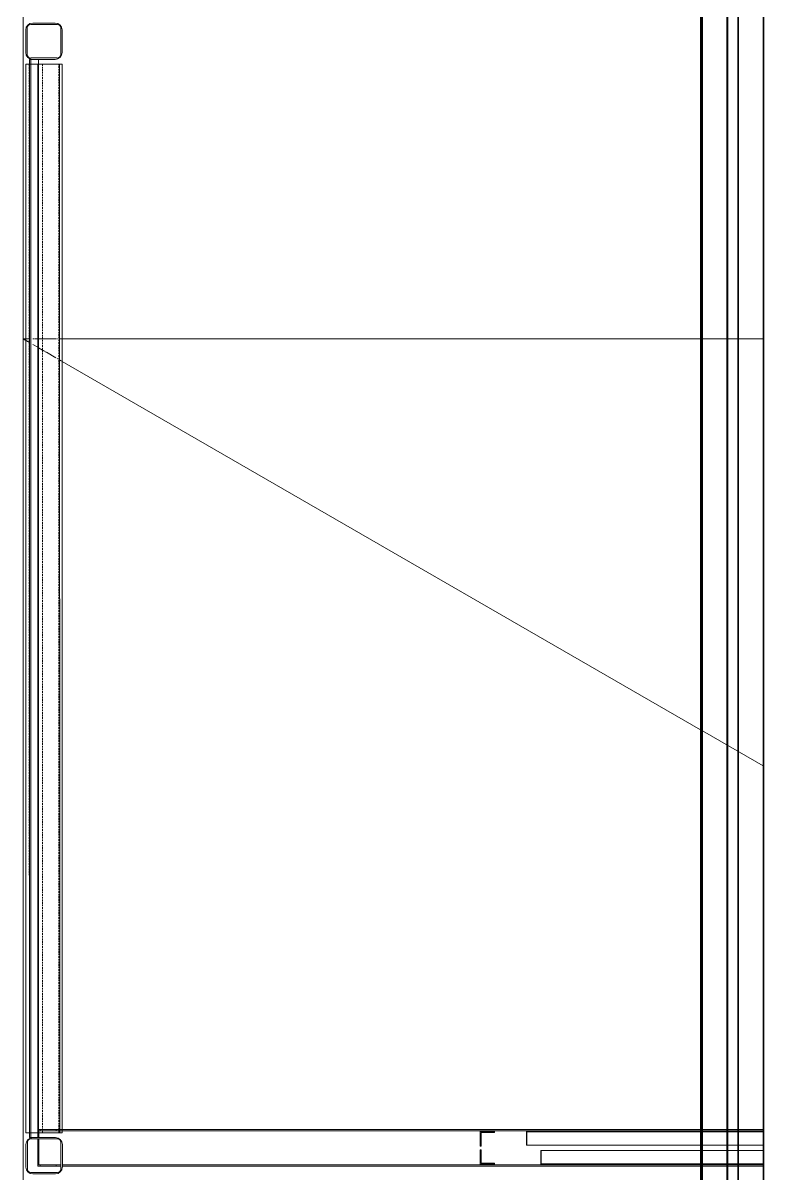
# Model space of a CAD drawing. Header units: centimetres. Extents: x -13617 to -9515, y -261 to 6553.
# Drawn here: x -13122.8 to -12919.4, y 2542.3 to 2858.3 of the extents above; entities that cross this region are included whole.
import ezdxf

# ---------------------------------------------------------------- set-up
doc = ezdxf.new("R2010")
doc.units = ezdxf.units.CM
for name, pattern in [('_Overhead', [0.47625, 0.3175, -0.15875]), ('_Overhead_2_', [0.47625, 0.3175, -0.15875]), ('Hidden', [0.714375, 0.47625, -0.238125])]:
    doc.linetypes.add(name, pattern=pattern)
for name, color, linetype, lineweight in [('A-FLOR', 7, 'Continuous', 9), ('S-BEAM', 7, 'Continuous', 9), ('S-COLS', 7, 'Continuous', 9)]:
    doc.layers.add(name, color=color, linetype=linetype, lineweight=lineweight)

# ---------------------------------------------------------------- blocks, each defined once
blk = doc.blocks.new('HSS Rectangular-Column - 100 x 100 mm-V1-Planta patio maniobras')
at = {"layer": 'S-COLS', "color": 253, "true_color": 0xaaaaaa}
for p, q in [((-4.6, 3.65), (-4.6, -3.65)), ((3.65, 4.6), (-3.65, 4.6)), ((-3.1, 5), (3.09, 5)), ((-3.06, 5), (-1.77, 5)), ((-1.43, 5), (3.09, 5)), ((4.6, -3.65), (4.6, 3.65)), ((-5, -3.1), (-5, 3.09)), ((5, 3.09), (5, -3.1)), ((-3.65, -4.6), (3.65, -4.6)), ((3.09, -5), (-3.1, -5))]:
    blk.add_line(p, q, dxfattribs=at)
for centre, radius, start, end in [((-3.1, 3.09), 1.9, 90, 180), ((-3.65, 3.65), 0.952, 90, 180), ((3.09, 3.09), 1.91, 360, 90), ((3.65, 3.65), 0.953, 360, 90), ((-3.1, -3.1), 1.91, 180, 270), ((3.09, -3.1), 1.9, 270, 360), ((-3.65, -3.65), 0.953, 180, 270), ((3.65, -3.65), 0.952, 270, 0)]:
    blk.add_arc(centre, radius, start, end, dxfattribs=at)
blk = doc.blocks.new('HSS Rectangular-Column - 100 x 100 mm-V2-Planta patio maniobras')
at = {"layer": 'S-COLS', "color": 253, "true_color": 0xaaaaaa}
for p, q in [((-4.6, 3.65), (-4.6, -3.65)), ((3.65, 4.6), (-3.65, 4.6)), ((-3.1, 5), (3.09, 5)), ((-3.02, 5), (-1.63, 5)), ((-1.5, 5), (3.09, 5)), ((4.6, -3.65), (4.6, 3.65)), ((-5, -3.1), (-5, 3.09)), ((5, 3.09), (5, -3.1)), ((-3.65, -4.6), (3.65, -4.6)), ((3.09, -5), (-3.1, -5)), ((-1.63, -5), (-3.02, -5)), ((3.09, -5), (-1.5, -5))]:
    blk.add_line(p, q, dxfattribs=at)
for centre, radius, start, end in [((-3.1, 3.09), 1.9, 90, 180), ((-3.65, 3.65), 0.952, 90, 180), ((3.09, 3.09), 1.91, 360, 90), ((3.65, 3.65), 0.953, 360, 90), ((-3.1, -3.1), 1.91, 180, 270), ((3.09, -3.1), 1.9, 270, 360), ((-3.65, -3.65), 0.953, 180, 270), ((3.65, -3.65), 0.952, 270, 0)]:
    blk.add_arc(centre, radius, start, end, dxfattribs=at)
blk = doc.blocks.new('HSS Square - HSS 100mm-1469844-Planta patio maniobras')
at = {"layer": 'S-BEAM', "color": 254, "true_color": 0xcccccc}
for p, q in [((145.82, 5), (-146.72, 5)), ((-146.72, 5), (-146.72, 4.3)), ((-146.72, 5), (-146.72, 4.3)), ((-146.72, 3.92), (-146.72, 4.05)), ((-146.72, 3.92), (-146.72, 4.05)), ((-146.72, 4.03), (-146.72, 3.09)), ((-146.72, 3.9), (-146.72, 3.77)), ((-146.72, 3.77), (-146.72, 3.9)), ((-146.72, 3.77), (-146.72, 3.9)), ((-146.72, 3.76), (-146.72, 3.59)), ((-146.72, 3.59), (-146.72, 3.76)), ((-146.72, 3.59), (-146.72, 3.76)), ((-146.72, 3.57), (-146.72, 3.09)), ((-146.72, 3.09), (-146.72, 3.57)), ((-146.72, 3.09), (-146.72, 3.57)), ((146.12, 5), (145.82, 5)), ((146.35, 5), (146.13, 5)), ((146.72, 5), (146.41, 5)), ((146.72, 4.3), (146.72, 5)), ((146.72, 4.3), (146.72, 5)), ((146.72, 4.05), (146.72, 4.02)), ((146.72, 4.05), (146.72, 4.02)), ((146.72, 3.59), (146.72, 4.03)), ((146.72, 4.02), (146.72, 3.92)), ((146.72, 4.02), (146.72, 3.92)), ((146.72, 3.77), (146.72, 3.9)), ((146.72, 3.9), (146.72, 3.77)), ((146.72, 3.9), (146.72, 3.77)), ((146.72, 3.59), (146.72, 3.76)), ((146.72, 3.76), (146.72, 3.59)), ((146.72, 3.76), (146.72, 3.59)), ((146.72, 3.09), (146.72, 3.59)), ((146.72, 3.09), (146.72, 3.57)), ((146.72, 3.57), (146.72, 3.34)), ((146.72, 3.57), (146.72, 3.09)), ((146.72, 3.34), (146.72, 3.09)), ((-146.72, 3.09), (-146.72, -0.28)), ((-146.72, -0.28), (-146.72, 3.09)), ((-146.72, -0.28), (-146.72, 3.09)), ((-146.72, 3.09), (-146.72, -0.28)), ((146.72, 3.09), (146.72, 0.65)), ((146.72, 0.65), (146.72, 3.09)), ((146.72, 0.65), (146.72, 3.09)), ((146.72, 3.09), (146.72, 0.65)), ((146.72, 0.65), (146.72, -0.28)), ((146.72, -0.28), (146.72, 0.65)), ((146.72, -0.28), (146.72, 0.65)), ((146.72, 0.65), (146.72, -0.28)), ((-146.72, -0.42), (-146.72, -1.71)), ((-146.72, -1.71), (-146.72, -0.42)), ((-146.72, -1.71), (-146.72, -0.42)), ((-146.72, -0.42), (-146.72, -1.71)), ((-146.72, -1.71), (-146.72, -3.1)), ((-146.72, -3.1), (-146.72, -1.71)), ((-146.72, -3.1), (-146.72, -1.71)), ((-146.72, -1.71), (-146.72, -3.1)), ((-146.72, -3.1), (-146.72, -3.57)), ((-146.72, -3.1), (-146.72, -5)), ((-146.72, -3.57), (-146.72, -3.1)), ((-146.72, -3.57), (-146.72, -3.1)), ((146.72, -0.42), (146.72, -1.45)), ((146.72, -1.45), (146.72, -0.42)), ((146.72, -1.45), (146.72, -0.42)), ((146.72, -0.42), (146.72, -1.45)), ((146.72, -1.45), (146.72, -1.71)), ((146.72, -1.71), (146.72, -1.45)), ((146.72, -1.71), (146.72, -1.45)), ((146.72, -1.45), (146.72, -1.71)), ((146.72, -1.77), (146.72, -3.1)), ((146.72, -3.1), (146.72, -1.77)), ((146.72, -3.1), (146.72, -1.77)), ((146.72, -1.77), (146.72, -3.1)), ((146.72, -5), (146.72, -3.1)), ((146.72, -3.57), (146.72, -3.1)), ((146.72, -3.1), (146.72, -3.57)), ((146.72, -3.1), (146.72, -3.57)), ((-146.72, -3.59), (-146.72, -3.93)), ((-146.72, -4.05), (-146.72, -3.59)), ((-146.72, -4.05), (-146.72, -3.59)), ((-146.72, -4.05), (-146.72, -5)), ((-146.72, -5), (146.72, -5)), ((146.72, -3.93), (146.72, -3.59)), ((146.72, -3.59), (146.72, -4.05)), ((146.72, -3.59), (146.72, -4.05)), ((146.72, -5), (146.72, -4.05))]:
    blk.add_line(p, q, dxfattribs=at)
at = {"layer": 'S-BEAM', "color": 254, "linetype": 'Hidden', "true_color": 0xcccccc}
for p, q in [((145.82, 4.05), (-146.72, 4.05)), ((146.12, 4.05), (145.82, 4.05)), ((146.32, 4.05), (146.13, 4.05)), ((146.72, 4.05), (146.37, 4.05)), ((146.72, -4.05), (-146.72, -4.05))]:
    blk.add_line(p, q, dxfattribs=at)
blk = doc.blocks.new('M_L Equal Angles - 25 x 25 mm-1471865-Planta patio maniobras')
at = {"layer": 'S-BEAM', "color": 254, "true_color": 0xcccccc}
for p, q in [((-147.99, 1.36), (-147.99, 1.2)), ((-147.99, 1.2), (-147.99, 1.36)), ((-147.99, 1.36), (-146.72, 1.36)), ((-147.99, 1.36), (-146.72, 1.36)), ((-147.99, 1.2), (-147.99, 1.09)), ((-147.99, 1.09), (-147.99, 1.05)), ((-147.99, 1.05), (-147.99, 1.04)), ((-147.99, 1.04), (-146.72, 1.04)), ((-147.99, 0.86), (-147.99, 1.04)), ((-147.99, 0.86), (-147.99, 0.44)), ((-147.99, 0.44), (-147.99, 0.86)), ((-147.99, 0.41), (-147.99, -0.88)), ((-147.99, -0.88), (-147.99, 0.41)), ((-146.72, 1.36), (146.72, 1.36)), ((-146.72, 1.36), (146.72, 1.36)), ((-146.72, 1.04), (146.72, 1.04)), ((146.72, 1.36), (147.98, 1.36)), ((146.72, 1.36), (147.98, 1.36)), ((146.72, 1.04), (147.98, 1.04)), ((147.98, 1.36), (147.98, 1.2)), ((147.98, 1.2), (147.98, 1.36)), ((147.98, 1.16), (147.98, 1.2)), ((147.98, 1.04), (147.98, 1.16)), ((147.98, 1.04), (147.98, 1.02)), ((147.98, 1.02), (147.98, 0.96)), ((147.98, 0.96), (147.98, 0.72)), ((147.98, 0.57), (147.98, 0.86)), ((147.98, 0.72), (147.98, 0.57)), ((147.98, 0.41), (147.98, -0.98)), ((147.98, -0.98), (147.98, 0.41)), ((-147.99, -0.98), (-147.99, -1.02)), ((-147.99, -1.02), (-147.99, -1.14)), ((-147.99, -1.14), (-146.72, -1.14)), ((-146.72, -1.14), (-147.99, -1.14)), ((-146.72, -1.14), (-146.13, -1.14)), ((-146.13, -1.14), (-146.72, -1.14)), ((-146.04, -1.14), (-145.82, -1.14)), ((-145.82, -1.14), (-146.04, -1.14)), ((-145.82, -1.14), (146.72, -1.14)), ((146.72, -1.14), (-145.82, -1.14)), ((146.72, -1.14), (147.98, -1.14)), ((147.98, -1.14), (146.72, -1.14)), ((147.98, -1.06), (147.98, -0.98)), ((147.98, -1.12), (147.98, -1.06)), ((147.98, -1.14), (147.98, -1.12))]:
    blk.add_line(p, q, dxfattribs=at)
at = {"layer": 'S-BEAM', "color": 254, "linetype": 'Hidden', "true_color": 0xcccccc}
for p, q in [((-147.99, 1.04), (-146.72, 1.04)), ((-146.72, 1.04), (146.72, 1.04)), ((146.72, 1.04), (147.98, 1.04))]:
    blk.add_line(p, q, dxfattribs=at)
blk = doc.blocks.new('M_L Equal Angles - 25 x 25 mm-V7-Planta patio maniobras')
at = {"layer": 'S-BEAM', "color": 254, "true_color": 0xcccccc}
for p, q in [((-147.99, 1.36), (-147.99, 1.2)), ((-147.99, 1.2), (-147.99, 1.36)), ((-147.99, 1.36), (-146.72, 1.36)), ((-147.99, 1.36), (-146.72, 1.36)), ((-147.99, 1.2), (-147.99, 1.04)), ((-147.99, 1.04), (-146.72, 1.04)), ((-147.99, 0.44), (-147.99, 1.04)), ((-147.99, 0.86), (-147.99, 0.44)), ((-147.99, 0.41), (-147.99, -0.88)), ((-146.72, 1.36), (146.72, 1.36)), ((-146.72, 1.36), (146.72, 1.36)), ((-146.72, 1.04), (146.72, 1.04)), ((146.72, 1.36), (147.98, 1.36)), ((146.72, 1.36), (147.98, 1.36)), ((146.72, 1.04), (147.98, 1.04)), ((147.98, 1.36), (147.98, 1.2)), ((147.98, 1.2), (147.98, 1.36)), ((147.98, 1.04), (147.98, 1.2)), ((147.98, 1.04), (147.98, 0.57)), ((147.98, 0.57), (147.98, 0.86)), ((147.98, -0.98), (147.98, 0.41)), ((-147.99, -0.98), (-147.99, -1.14)), ((-147.99, -1.14), (-146.72, -1.14)), ((-146.72, -1.14), (-147.99, -1.14)), ((-146.72, -1.14), (-146.13, -1.14)), ((-146.13, -1.14), (-146.72, -1.14)), ((-146.04, -1.14), (-145.82, -1.14)), ((-145.82, -1.14), (-146.04, -1.14)), ((-145.82, -1.14), (146.72, -1.14)), ((146.72, -1.14), (-145.82, -1.14)), ((146.72, -1.14), (147.98, -1.14)), ((147.98, -1.14), (146.72, -1.14)), ((147.98, -0.32), (147.98, -0.98)), ((147.98, -1.14), (147.98, -0.98))]:
    blk.add_line(p, q, dxfattribs=at)
at = {"layer": 'S-BEAM', "color": 254, "linetype": 'Hidden', "true_color": 0xcccccc}
for p, q in [((-147.99, 1.04), (-146.72, 1.04)), ((-146.72, 1.04), (146.72, 1.04)), ((146.72, 1.04), (147.98, 1.04))]:
    blk.add_line(p, q, dxfattribs=at)
blk = doc.blocks.new('C Shapes - C8x16-1473019-Planta patio maniobras')
at = {"layer": 'S-BEAM', "color": 254, "true_color": 0xcccccc}
for p, q in [((-146.72, 1.71), (-146.72, -4.29)), ((-146.72, 0.42), (-146.72, 1.71)), ((-146.72, 1.71), (146.72, 1.71)), ((146.72, 1.71), (-146.72, 1.71)), ((-146.72, -0.65), (-146.72, 0.42)), ((-146.72, -0.65), (-146.72, 0.42)), ((-146.72, -4.03), (-146.72, 0.28)), ((146.72, 1.71), (146.72, 0.42)), ((146.72, -4.29), (146.72, 1.71)), ((146.72, 0.42), (146.72, -0.65)), ((146.72, 0.42), (146.72, -0.65)), ((146.72, 0.28), (146.72, -4.03)), ((-146.72, -3.76), (-146.72, -0.65)), ((-146.72, -0.65), (-146.72, -3.76)), ((146.72, -3.76), (146.72, -0.65)), ((146.72, -0.65), (146.72, -3.76)), ((-146.72, -3.76), (-146.72, -4.29)), ((-146.72, -3.76), (-146.72, -4.29)), ((146.72, -4.29), (-146.72, -4.29)), ((146.72, -4.29), (-146.72, -4.29)), ((146.72, -4.29), (-146.72, -4.29)), ((146.72, -4.29), (146.72, -3.76)), ((146.72, -4.22), (146.72, -3.76)), ((146.72, -4.29), (146.72, -4.22))]:
    blk.add_line(p, q, dxfattribs=at)
at = {"layer": 'S-BEAM', "color": 254, "linetype": 'Hidden', "true_color": 0xcccccc}
blk.add_line((-146.72, 0.42), (146.72, 0.42), dxfattribs=at)
blk = doc.blocks.new('RVR_CERCHA_C01 - RVR_CERCHA_C01-V23-Planta patio maniobras')
at = {"layer": 'S-BEAM', "color": 254, "true_color": 0xcccccc}
for p, q in [((402.12, 5), (402.35, 5)), ((402.12, 5), (402.35, 5)), ((402.12, 5), (402.35, 5)), ((402.35, 5), (402.12, 5)), ((402.12, 4.7), (402.35, 4.7)), ((402.35, 4.7), (402.12, 4.7)), ((402.12, 4.7), (402.35, 4.7)), ((402.12, 4.7), (402.35, 4.7)), ((402.35, 4.7), (402.12, 4.7)), ((402.35, 4.7), (402.12, 4.7)), ((402.35, 4.4), (402.12, 4.4)), ((402.35, 4.4), (402.12, 4.4)), ((402.35, 5), (419.02, 5)), ((402.35, 5), (419.02, 5)), ((402.35, 5), (419.02, 5)), ((419.02, 5), (402.35, 5)), ((402.35, 4.7), (419.02, 4.7)), ((419.02, 4.7), (402.35, 4.7)), ((402.35, 4.7), (419.02, 4.7)), ((402.35, 4.7), (419.02, 4.7)), ((419.02, 4.7), (402.35, 4.7)), ((419.02, 4.7), (402.35, 4.7)), ((419.02, 4.4), (402.35, 4.4)), ((419.02, 4.4), (402.35, 4.4)), ((419.02, 5), (419.25, 5)), ((419.02, 5), (419.25, 5)), ((419.02, 5), (419.25, 5)), ((419.25, 5), (419.02, 5)), ((419.02, 4.7), (419.25, 4.7)), ((419.25, 4.7), (419.02, 4.7)), ((419.02, 4.7), (419.25, 4.7)), ((419.02, 4.7), (419.25, 4.7)), ((419.25, 4.7), (419.02, 4.7)), ((419.25, 4.7), (419.02, 4.7)), ((419.25, 4.4), (419.02, 4.4)), ((419.25, 4.4), (419.02, 4.4)), ((419.25, 5), (419.59, 5)), ((419.25, 5), (419.59, 5)), ((419.25, 5), (419.59, 5)), ((419.59, 5), (419.25, 5)), ((419.25, 4.7), (419.59, 4.7)), ((419.59, 4.7), (419.25, 4.7)), ((419.25, 4.7), (419.59, 4.7)), ((419.25, 4.7), (419.59, 4.7)), ((419.59, 4.7), (419.25, 4.7)), ((419.59, 4.7), (419.25, 4.7)), ((419.59, 4.4), (419.25, 4.4)), ((419.59, 4.4), (419.25, 4.4)), ((419.59, 5), (594.76, 5)), ((419.59, 5), (594.76, 5)), ((419.59, 5), (594.76, 5)), ((594.76, 5), (419.59, 5)), ((419.59, 4.7), (463.42, 4.7)), ((462.11, 4.7), (419.59, 4.7)), ((419.59, 4.7), (594.74, 4.7)), ((419.59, 4.7), (453.95, 4.7)), ((463.42, 4.7), (419.59, 4.7)), ((463.42, 4.7), (419.59, 4.7)), ((463.32, 4.4), (419.59, 4.4)), ((462.11, 4.4), (419.59, 4.4)), ((453.95, 4.7), (463.42, 4.7)), ((463.42, 4.7), (462.11, 4.7)), ((462.11, 4.7), (462.11, 4.4)), ((462.11, 4.4), (463.32, 4.4)), ((463.32, 4.4), (463.32, 0.7)), ((463.42, 0.7), (463.42, 4.7)), ((463.42, 4.7), (594.74, 4.7)), ((594.74, 4.7), (463.42, 4.7)), ((594.74, 4.7), (463.42, 4.7)), ((476.06, 4.5), (478.06, 4.5)), ((476.06, 4.2), (476.06, 4.5)), ((476.06, 4.5), (476.06, 4.2)), ((478.06, 4.5), (476.06, 4.5)), ((478.06, 4.2), (476.06, 4.2)), ((476.06, 4.2), (478.06, 4.2)), ((478.06, 4.5), (478.06, 4.2)), ((480.06, 4.5), (478.06, 4.5)), ((478.06, 4.5), (480.06, 4.5)), ((478.06, 4.2), (479.76, 4.2)), ((479.76, 4.2), (478.06, 4.2)), ((479.76, 4.2), (479.76, 0.5)), ((479.76, 0.5), (479.76, 4.2)), ((480.06, 0.5), (480.06, 4.5)), ((480.06, 4.5), (480.06, 0.5)), ((595.14, 5), (596.47, 5)), ((595.14, 5), (601.51, 5)), ((595.14, 5), (596.47, 5)), ((596.47, 5), (595.14, 5)), ((595.14, 4.7), (601.47, 4.7)), ((595.14, 4.7), (596.47, 4.7)), ((596.47, 4.7), (595.14, 4.7)), ((596.47, 4.7), (595.14, 4.7)), ((596.47, 5), (600.8, 5)), ((596.47, 5), (601.47, 5)), ((601.47, 5), (596.47, 5)), ((596.47, 4.7), (596.47, 5)), ((596.47, 5), (601.47, 5)), ((601.47, 5), (596.47, 5)), ((596.47, 5), (596.47, 4.7)), ((596.47, 4.7), (600.8, 4.7)), ((601.46, 4.7), (596.47, 4.7)), ((601.46, 4.7), (596.47, 4.7)), ((601.17, 4.7), (596.47, 4.7)), ((596.47, 4.7), (601.17, 4.7)), ((600.8, 4.72), (600.8, 5)), ((600.8, 5), (601.47, 5)), ((601.46, 4.7), (600.8, 4.7)), ((601.17, 4.7), (601.17, -2.43)), ((601.17, -2.43), (601.17, 4.69)), ((601.47, 5), (601.47, -2.43)), ((601.47, 5), (601.47, 4.7)), ((601.47, 5), (601.47, -2.43)), ((601.47, -2.43), (601.47, 5)), ((601.47, -2.43), (601.47, 4.7)), ((601.47, 4.7), (601.47, -2.43)), ((601.51, 5), (601.51, -2.43)), ((402.35, 0.7), (402.12, 0.7)), ((402.35, 0.7), (402.12, 0.7)), ((419.02, 0.7), (402.35, 0.7)), ((419.02, 0.7), (402.35, 0.7)), ((419.25, 0.7), (419.02, 0.7)), ((419.25, 0.7), (419.02, 0.7)), ((419.59, 0.7), (419.25, 0.7)), ((419.59, 0.7), (419.25, 0.7)), ((463.32, 0.7), (419.59, 0.7)), ((463.32, 0.7), (419.59, 0.7)), ((463.32, 0.7), (463.42, 0.7)), ((479.76, 0.5), (480.06, 0.5)), ((480.06, 0.5), (479.76, 0.5)), ((402.35, -0.7), (402.12, -0.7)), ((402.35, -0.7), (402.12, -0.7)), ((419.02, -0.7), (402.35, -0.7)), ((419.02, -0.7), (402.35, -0.7)), ((419.25, -0.7), (419.02, -0.7)), ((419.25, -0.7), (419.02, -0.7)), ((419.59, -0.7), (419.25, -0.7)), ((419.59, -0.7), (419.25, -0.7)), ((467.36, -0.7), (419.59, -0.7)), ((467.24, -0.7), (419.59, -0.7)), ((467.24, -4.4), (467.24, -0.7)), ((467.24, -0.7), (467.36, -0.7)), ((467.36, -0.7), (467.36, -4.7)), ((480.06, -0.5), (479.76, -0.5)), ((479.76, -0.5), (479.76, -4.2)), ((479.76, -0.5), (480.06, -0.5)), ((479.76, -4.2), (479.76, -0.5)), ((480.06, -4.5), (480.06, -0.5)), ((480.06, -0.5), (480.06, -4.5)), ((601.17, -4.1), (601.17, -2.83)), ((601.17, -2.83), (601.17, -4.1)), ((601.47, -4.7), (601.47, -2.83)), ((601.47, -2.83), (601.47, -5)), ((601.47, -2.83), (601.47, -4.7)), ((601.47, -2.83), (601.47, -5)), ((601.47, -5), (601.47, -2.83)), ((601.51, -2.83), (601.51, -5)), ((402.35, -4.4), (402.12, -4.4)), ((402.35, -4.4), (402.12, -4.4)), ((402.12, -4.7), (402.35, -4.7)), ((402.35, -4.7), (402.12, -4.7)), ((402.12, -4.7), (402.35, -4.7)), ((402.12, -4.7), (402.35, -4.7)), ((402.35, -4.7), (402.12, -4.7)), ((402.35, -4.7), (402.12, -4.7)), ((402.35, -5), (402.12, -5)), ((402.12, -5), (402.35, -5)), ((402.35, -5), (402.12, -5)), ((402.35, -5), (402.12, -5)), ((419.02, -4.4), (402.35, -4.4)), ((419.02, -4.4), (402.35, -4.4)), ((402.35, -4.7), (419.02, -4.7)), ((419.02, -4.7), (402.35, -4.7)), ((402.35, -4.7), (419.02, -4.7)), ((402.35, -4.7), (419.02, -4.7)), ((419.02, -4.7), (402.35, -4.7)), ((419.02, -4.7), (402.35, -4.7)), ((419.02, -5), (402.35, -5)), ((402.35, -5), (419.02, -5)), ((419.02, -5), (402.35, -5)), ((419.02, -5), (402.35, -5)), ((419.25, -4.4), (419.02, -4.4)), ((419.25, -4.4), (419.02, -4.4)), ((419.02, -4.7), (419.25, -4.7)), ((419.25, -4.7), (419.02, -4.7)), ((419.02, -4.7), (419.25, -4.7)), ((419.02, -4.7), (419.25, -4.7)), ((419.25, -4.7), (419.02, -4.7)), ((419.25, -4.7), (419.02, -4.7)), ((419.25, -5), (419.02, -5)), ((419.02, -5), (419.25, -5)), ((419.25, -5), (419.02, -5)), ((419.25, -5), (419.02, -5)), ((419.59, -4.4), (419.25, -4.4)), ((419.59, -4.4), (419.25, -4.4)), ((419.25, -4.7), (419.59, -4.7)), ((419.59, -4.7), (419.25, -4.7)), ((419.25, -4.7), (419.59, -4.7)), ((419.25, -4.7), (419.59, -4.7)), ((419.59, -4.7), (419.25, -4.7)), ((419.59, -4.7), (419.25, -4.7)), ((419.59, -5), (419.25, -5)), ((419.25, -5), (419.59, -5)), ((419.59, -5), (419.25, -5)), ((419.59, -5), (419.25, -5)), ((467.24, -4.4), (419.59, -4.4)), ((465.71, -4.4), (419.59, -4.4)), ((419.59, -4.7), (467.36, -4.7)), ((458.52, -4.7), (419.59, -4.7)), ((419.59, -4.7), (595.45, -4.7)), ((419.59, -4.7), (595.45, -4.7)), ((467.36, -4.7), (419.59, -4.7)), ((467.36, -4.7), (419.59, -4.7)), ((595.45, -5), (419.59, -5)), ((419.59, -5), (595.45, -5)), ((595.45, -5), (419.59, -5)), ((595.45, -5), (419.59, -5)), ((465.71, -4.7), (458.52, -4.7)), ((465.71, -4.7), (465.71, -4.4)), ((465.71, -4.4), (467.24, -4.4)), ((467.19, -4.7), (465.71, -4.7)), ((467.36, -4.7), (467.19, -4.7)), ((595.45, -4.7), (467.36, -4.7)), ((595.45, -4.7), (467.36, -4.7)), ((476.06, -4.5), (476.06, -4.2)), ((476.06, -4.2), (478.06, -4.2)), ((476.06, -4.2), (476.06, -4.5)), ((478.06, -4.2), (476.06, -4.2)), ((478.06, -4.5), (476.06, -4.5)), ((476.06, -4.5), (478.06, -4.5)), ((478.06, -4.2), (478.06, -4.5)), ((479.76, -4.2), (478.06, -4.2)), ((478.06, -4.2), (479.76, -4.2)), ((478.06, -4.5), (480.06, -4.5)), ((480.06, -4.5), (478.06, -4.5)), ((595.71, -4.7), (595.84, -4.7)), ((595.71, -4.7), (595.84, -4.7)), ((595.84, -4.7), (595.71, -4.7)), ((595.84, -4.7), (595.71, -4.7)), ((595.84, -5), (595.71, -5)), ((595.71, -5), (595.84, -5)), ((595.84, -5), (595.71, -5)), ((595.84, -5), (595.71, -5)), ((595.84, -4.7), (595.98, -4.7)), ((595.84, -4.7), (595.98, -4.7)), ((595.98, -4.7), (595.84, -4.7)), ((595.98, -4.7), (595.84, -4.7)), ((595.98, -5), (595.84, -5)), ((595.84, -5), (595.98, -5)), ((595.98, -5), (595.84, -5)), ((595.98, -5), (595.84, -5)), ((595.98, -4.7), (596.47, -4.7)), ((595.98, -4.7), (599.38, -4.7)), ((596.47, -4.7), (595.98, -4.7)), ((596.47, -4.7), (595.98, -4.7)), ((599.38, -5), (595.98, -5)), ((595.98, -5), (596.47, -5)), ((596.47, -5), (595.98, -5)), ((596.47, -5), (595.98, -5)), ((596.47, -4.7), (599.38, -4.7)), ((599.38, -4.7), (596.47, -4.7)), ((599.38, -4.7), (596.47, -4.7)), ((596.47, -5), (596.47, -4.7)), ((596.47, -4.7), (599.38, -4.7)), ((599.38, -4.7), (596.47, -4.7)), ((596.47, -4.7), (596.47, -5)), ((596.47, -5), (599.38, -5)), ((599.38, -5), (596.47, -5)), ((599.38, -5), (596.47, -5)), ((599.38, -5), (596.47, -5)), ((596.47, -5), (599.38, -5)), ((599.38, -4.7), (599.64, -4.7)), ((599.38, -4.7), (599.64, -4.7)), ((599.64, -4.7), (599.38, -4.7)), ((599.64, -4.7), (599.38, -4.7)), ((599.38, -4.7), (599.64, -4.7)), ((599.64, -4.7), (599.38, -4.7)), ((599.64, -5), (599.38, -5)), ((599.38, -5), (599.64, -5)), ((599.64, -5), (599.38, -5)), ((599.64, -5), (599.38, -5)), ((599.64, -5), (599.38, -5)), ((599.38, -5), (599.64, -5)), ((599.64, -4.7), (599.86, -4.7)), ((599.64, -4.7), (599.86, -4.7)), ((599.86, -4.7), (599.64, -4.7)), ((599.86, -4.7), (599.64, -4.7)), ((599.64, -4.7), (599.86, -4.7)), ((599.86, -4.7), (599.64, -4.7)), ((599.86, -5), (599.64, -5)), ((599.64, -5), (599.86, -5)), ((599.86, -5), (599.64, -5)), ((599.86, -5), (599.64, -5)), ((599.86, -5), (599.64, -5)), ((599.64, -5), (599.86, -5)), ((599.86, -4.7), (600.02, -4.7)), ((599.86, -4.7), (600.02, -4.7)), ((600.02, -4.7), (599.86, -4.7)), ((600.02, -4.7), (599.86, -4.7)), ((599.86, -4.7), (600.02, -4.7)), ((600.02, -4.7), (599.86, -4.7)), ((600.02, -5), (599.86, -5)), ((599.86, -5), (600.02, -5)), ((600.02, -5), (599.86, -5)), ((600.02, -5), (599.86, -5)), ((600.02, -5), (599.86, -5)), ((599.86, -5), (600.02, -5)), ((600.16, -4.7), (600.8, -4.7)), ((600.16, -4.7), (601.45, -4.7)), ((601.45, -4.7), (600.16, -4.7)), ((601.45, -4.7), (600.16, -4.7)), ((600.16, -4.7), (601.17, -4.7)), ((601.17, -4.7), (600.16, -4.7)), ((601.45, -5), (600.16, -5)), ((600.16, -5), (600.8, -5)), ((601.45, -5), (600.16, -5)), ((601.45, -5), (600.16, -5)), ((601.45, -5), (600.16, -5)), ((600.16, -5), (601.45, -5)), ((600.8, -4.7), (601.45, -4.7)), ((600.8, -5), (600.8, -4.72)), ((601.45, -5), (600.8, -5)), ((601.17, -4.69), (601.17, -4.1)), ((601.17, -4.1), (601.17, -4.7)), ((601.47, -4.7), (601.47, -5))]:
    blk.add_line(p, q, dxfattribs=at)
blk = doc.blocks.new('Costanera Perfil Z - Parametrizado - Costanera Perfil Z - Parametrizado-1749004-Planta patio maniobras')
at = {"layer": 'S-BEAM', "color": 254, "true_color": 0xcccccc}
for p, q in [((-8.9, -1312.83), (-8.9, 323.77)), ((-8.63, 323.77), (-8.63, -1312.83)), ((-8.57, 323.77), (-8.57, -1312.83)), ((-8.34, 323.77), (-8.34, -1312.83)), ((-1.6, 323.77), (-1.6, -1312.83)), ((-1.35, 323.77), (-1.35, -1312.83)), ((1.35, 323.77), (1.35, -1312.83)), ((1.6, 323.77), (1.6, -1312.83)), ((8.34, 323.77), (8.34, -1312.83)), ((8.57, 323.77), (8.57, -1312.83))]:
    blk.add_line(p, q, dxfattribs=at)
blk = doc.blocks.new('PQ_RVR_EST-01_ZZ_ZZ_MO_T_A_rvt-1-Planta patio maniobras')
at = {"layer": 'A-FLOR', "color": 254, "linetype": '_Overhead', "true_color": 0xd4d4d4}
for p, q in [((-13122.84, 2309.95), (-13122.84, 3755.75)), ((-13122.84, 3755.75), (-13122.84, 2309.95))]:
    blk.add_line(p, q, dxfattribs=at)
at = {"layer": 'S-BEAM', "color": 254, "linetype": '_Overhead', "lineweight": 9, "true_color": 0xd4d4d4}
blk.add_blockref('Costanera Perfil Z - Parametrizado - Costanera Perfil Z - Parametrizado-1749004-Planta patio maniobras', (-12928, 3456.86), dxfattribs=at)
for name, p, rotation in [('HSS Square - HSS 100mm-1469844-Planta patio maniobras', (-13117.07, 2700.28), 270.0071104136596), ('M_L Equal Angles - 25 x 25 mm-1471865-Planta patio maniobras', (-13119.7, 2700.28), 90), ('M_L Equal Angles - 25 x 25 mm-V7-Planta patio maniobras', (-13119.7, 2700.28), 90), ('RVR_CERCHA_C01 - RVR_CERCHA_C01-V23-Planta patio maniobras', (-12517.31, 2549.46), 180)]:
    blk.add_blockref(name, p, dxfattribs=dict(at, rotation=rotation))
at = {"layer": 'S-BEAM', "color": 254, "linetype": '_Overhead', "lineweight": 9, "true_color": 0xd4d4d4, "extrusion": (0, 0, -1), "rotation": 269.9928895863403}
blk.add_blockref('C Shapes - C8x16-1473019-Planta patio maniobras', (13117.07, 2700.28), dxfattribs=at)
at = {"layer": 'S-COLS', "color": 254, "linetype": '_Overhead', "lineweight": 9, "true_color": 0xd4d4d4}
for name, p in [('HSS Rectangular-Column - 100 x 100 mm-V2-Planta patio maniobras', (-13117.09, 2853.27)), ('HSS Rectangular-Column - 100 x 100 mm-V1-Planta patio maniobras', (-13117.05, 2547.3))]:
    blk.add_blockref(name, p, dxfattribs=at)
blk = doc.blocks.new('PQ_RVR_ARQ-01_ZZ_ZZ_MO_T_A_rvt-1-Planta patio maniobras')
at = {"layer": 'A-FLOR', "color": 254, "linetype": '_Overhead_2_', "true_color": 0xd4d4d4}
for p, q in [((-13122.84, 2771.58), (-13122.84, 3755.75)), ((-13122.84, 3755.75), (-13122.84, 2771.58)), ((-13122.84, 2309.95), (-13122.84, 2771.58)), ((-13122.84, 2771.58), (-13122.84, 2309.95)), ((-13122.84, 2771.58), (-13122.08, 2771.58)), ((-13122.08, 2771.58), (-13122.84, 2771.58)), ((-13122.08, 2771.58), (-13122.84, 2771.58)), ((-13122.84, 2771.58), (-13122.08, 2771.58)), ((-13122.01, 2771.58), (-13121.87, 2771.58)), ((-13121.87, 2771.58), (-13122.01, 2771.58)), ((-13121.87, 2771.58), (-13122.01, 2771.58)), ((-13122.01, 2771.58), (-13121.87, 2771.58)), ((-13121.82, 2771.58), (-13121.6, 2771.58)), ((-13121.6, 2771.58), (-13121.82, 2771.58)), ((-13121.6, 2771.58), (-13121.82, 2771.58)), ((-13121.82, 2771.58), (-13121.6, 2771.58)), ((-13121.52, 2771.58), (-13121.23, 2771.58)), ((-13121.23, 2771.58), (-13121.52, 2771.58)), ((-13121.23, 2771.58), (-13121.52, 2771.58)), ((-13121.52, 2771.58), (-13121.23, 2771.58)), ((-13120.11, 2771.58), (-13118.79, 2771.58)), ((-13118.79, 2771.58), (-13120.11, 2771.58)), ((-13118.79, 2771.58), (-13120.11, 2771.58)), ((-13120.11, 2771.58), (-13118.79, 2771.58)), ((-13118.62, 2771.58), (-13117.5, 2771.58)), ((-13117.5, 2771.58), (-13118.62, 2771.58)), ((-13117.5, 2771.58), (-13118.62, 2771.58)), ((-13118.62, 2771.58), (-13117.5, 2771.58)), ((-13117.36, 2771.58), (-13117.24, 2771.58)), ((-13117.24, 2771.58), (-13117.36, 2771.58)), ((-13117.24, 2771.58), (-13117.36, 2771.58)), ((-13117.36, 2771.58), (-13117.24, 2771.58)), ((-13117.19, 2771.58), (-13117.03, 2771.58)), ((-13117.03, 2771.58), (-13117.19, 2771.58)), ((-13117.03, 2771.58), (-13117.19, 2771.58)), ((-13117.19, 2771.58), (-13117.03, 2771.58)), ((-13116.98, 2771.58), (-13116.79, 2771.58)), ((-13116.79, 2771.58), (-13116.98, 2771.58)), ((-13116.79, 2771.58), (-13116.98, 2771.58)), ((-13116.98, 2771.58), (-13116.79, 2771.58)), ((-13116.72, 2771.58), (-13116.51, 2771.58)), ((-13116.51, 2771.58), (-13116.72, 2771.58)), ((-13116.51, 2771.58), (-13116.72, 2771.58)), ((-13116.72, 2771.58), (-13116.51, 2771.58)), ((-13116.43, 2771.58), (-13113.8, 2771.58)), ((-13113.8, 2771.58), (-13116.43, 2771.58)), ((-13113.8, 2771.58), (-13116.43, 2771.58)), ((-13116.43, 2771.58), (-13113.8, 2771.58)), ((-13113.74, 2771.58), (-13113.62, 2771.58)), ((-13113.62, 2771.58), (-13113.74, 2771.58)), ((-13113.62, 2771.58), (-13113.74, 2771.58)), ((-13113.74, 2771.58), (-13113.62, 2771.58)), ((-13113.49, 2771.58), (-13113.36, 2771.58)), ((-13113.36, 2771.58), (-13113.49, 2771.58)), ((-13113.36, 2771.58), (-13113.49, 2771.58)), ((-13113.49, 2771.58), (-13113.36, 2771.58)), ((-13112.64, 2771.58), (-13112.41, 2771.58)), ((-13112.41, 2771.58), (-13112.64, 2771.58)), ((-13112.41, 2771.58), (-13112.64, 2771.58)), ((-13112.64, 2771.58), (-13112.41, 2771.58)), ((-13112.34, 2771.58), (-13112.19, 2771.58)), ((-13112.19, 2771.58), (-13112.34, 2771.58)), ((-13112.19, 2771.58), (-13112.34, 2771.58)), ((-13112.34, 2771.58), (-13112.19, 2771.58)), ((-13112.1, 2771.58), (-12936.9, 2771.58)), ((-12936.9, 2771.58), (-13112.1, 2771.58)), ((-12936.9, 2771.58), (-13112.1, 2771.58)), ((-13112.1, 2771.58), (-12936.9, 2771.58)), ((-12936.9, 2771.58), (-12936.56, 2771.58)), ((-12936.56, 2771.58), (-12936.9, 2771.58)), ((-12936.56, 2771.58), (-12936.9, 2771.58)), ((-12936.9, 2771.58), (-12936.56, 2771.58)), ((-12936.56, 2771.58), (-12936.33, 2771.58)), ((-12936.33, 2771.58), (-12936.56, 2771.58)), ((-12936.33, 2771.58), (-12936.56, 2771.58)), ((-12936.56, 2771.58), (-12936.33, 2771.58)), ((-12936.33, 2771.58), (-12919.66, 2771.58)), ((-12919.66, 2771.58), (-12936.33, 2771.58)), ((-12919.66, 2771.58), (-12936.33, 2771.58)), ((-12936.33, 2771.58), (-12919.66, 2771.58)), ((-12919.66, 2771.58), (-12919.43, 2771.58)), ((-12919.43, 2771.58), (-12919.66, 2771.58)), ((-12919.43, 2771.58), (-12919.66, 2771.58)), ((-12919.66, 2771.58), (-12919.43, 2771.58))]:
    blk.add_line(p, q, dxfattribs=at)
at = {"layer": 'A-FLOR', "color": 253, "lineweight": 18, "true_color": 0xaaaaaa}
for p, q in [((-13122.08, 2771.14), (-13122.84, 2771.58)), ((-13122.84, 2771.58), (-13122.08, 2771.14)), ((-13121.87, 2771.02), (-13122.01, 2771.1)), ((-13122.01, 2771.1), (-13121.87, 2771.02)), ((-13121.6, 2770.86), (-13121.82, 2770.99)), ((-13121.82, 2770.99), (-13121.6, 2770.86)), ((-13121.23, 2770.65), (-13121.52, 2770.82)), ((-13121.52, 2770.82), (-13121.23, 2770.65)), ((-13118.79, 2769.24), (-13120.11, 2770)), ((-13120.11, 2770), (-13118.79, 2769.24)), ((-13117.5, 2768.49), (-13118.62, 2769.14)), ((-13118.62, 2769.14), (-13117.5, 2768.49)), ((-13117.24, 2768.34), (-13117.36, 2768.41)), ((-13117.36, 2768.41), (-13117.24, 2768.34)), ((-13117.04, 2768.23), (-13117.19, 2768.32)), ((-13117.19, 2768.32), (-13117.04, 2768.23)), ((-13116.79, 2768.08), (-13116.98, 2768.19)), ((-13116.98, 2768.19), (-13116.79, 2768.08)), ((-13116.51, 2767.92), (-13116.72, 2768.04)), ((-13116.72, 2768.04), (-13116.51, 2767.92)), ((-13113.81, 2766.36), (-13116.43, 2767.88)), ((-13116.43, 2767.88), (-13113.81, 2766.36)), ((-13113.37, 2766.11), (-13113.49, 2766.18)), ((-13113.49, 2766.18), (-13113.37, 2766.11)), ((-13112.42, 2765.56), (-13112.64, 2765.69)), ((-13112.64, 2765.69), (-13112.42, 2765.56)), ((-13112.2, 2765.44), (-13112.33, 2765.51)), ((-13112.33, 2765.51), (-13112.2, 2765.44)), ((-12936.9, 2664.27), (-13112.1, 2765.38)), ((-13112.1, 2765.38), (-12936.9, 2664.27)), ((-12936.56, 2664.07), (-12936.9, 2664.27)), ((-12936.9, 2664.27), (-12936.56, 2664.07)), ((-12936.33, 2663.94), (-12936.56, 2664.07)), ((-12936.56, 2664.07), (-12936.33, 2663.94)), ((-12919.66, 2654.32), (-12936.33, 2663.94)), ((-12936.33, 2663.94), (-12919.66, 2654.32)), ((-12919.43, 2654.18), (-12919.66, 2654.32)), ((-12919.66, 2654.32), (-12919.43, 2654.18))]:
    blk.add_line(p, q, dxfattribs=at)

msp = doc.modelspace()

# ---------------------------------------------------------------- block references
at = {"lineweight": 5}
msp.add_blockref('PQ_RVR_EST-01_ZZ_ZZ_MO_T_A_rvt-1-Planta patio maniobras', (0, 0), dxfattribs=at)

# ---------------------------------------------------------------- next in the draw order: block references
msp.add_blockref('PQ_RVR_ARQ-01_ZZ_ZZ_MO_T_A_rvt-1-Planta patio maniobras', (0, 0), dxfattribs=at)

doc.saveas('drawing.dxf')
